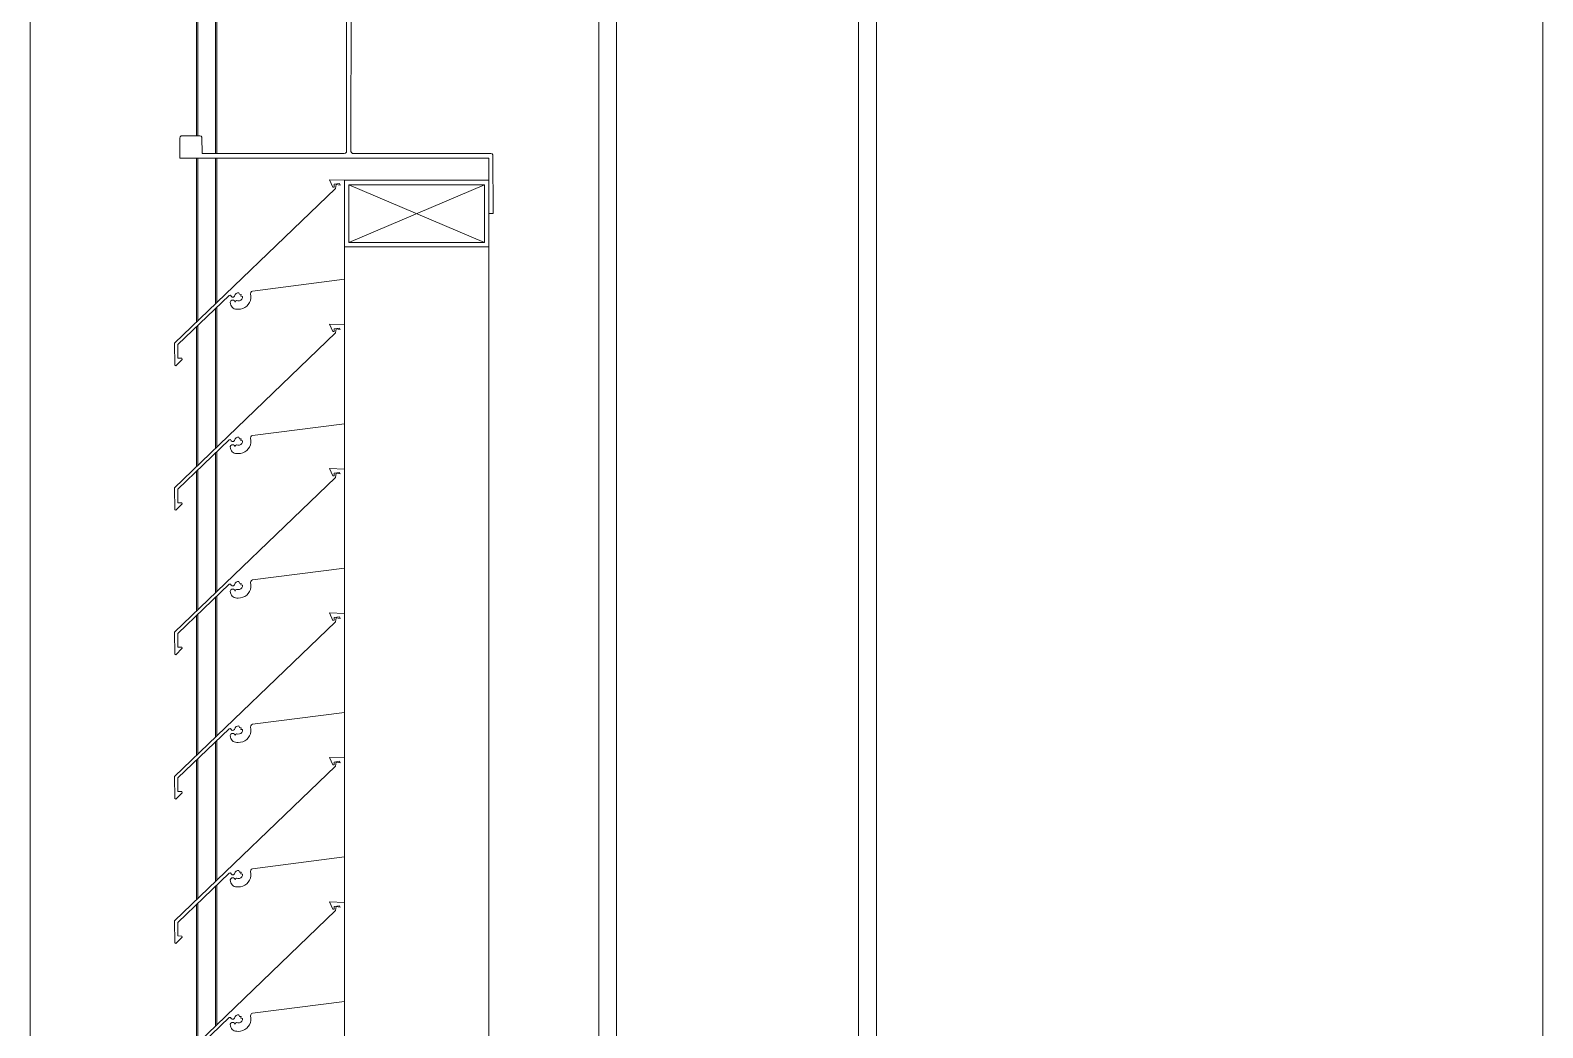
# Model space of a CAD drawing. Header units: millimetres. Extents: x -220592 to 404889, y -217665 to 38245.
# Drawn here: x 7563.93 to 7570.74, y -48015.97 to -48011.48 of the extents above; entities that cross this region are included whole.
import ezdxf

# ---------------------------------------------------------------- set-up
doc = ezdxf.new("R2010")
doc.units = ezdxf.units.MM
doc.linetypes.add('XKITLINE00', pattern=[0])
doc.layers.add('000 - 0_HIDE_OBJ_FRAMING_DEF_SUB_1', color=7, linetype='Continuous')
doc.layers.add('Part', color=7, linetype='Continuous', lineweight=0)

# ---------------------------------------------------------------- blocks, each defined once
blk = doc.blocks.new('*A13471')
at = {"layer": '000 - 0_HIDE_OBJ_FRAMING_DEF_SUB_1', "color": 7, "linetype": 'XKITLINE00', "lineweight": 0}
blk.add_line((-166.903352, 184.690792), (-166.903352, 212.690805), dxfattribs=at)
blk = doc.blocks.new('*A13473')
at = {"layer": '000 - 0_HIDE_OBJ_FRAMING_DEF_SUB_1', "color": 7, "linetype": 'XKITLINE00', "lineweight": 0}
blk.add_line((-166.903355, 184.690792), (-166.903352, 212.690805), dxfattribs=at)
blk = doc.blocks.new('*A13474')
at = {"layer": '000 - 0_HIDE_OBJ_FRAMING_DEF_SUB_1', "color": 7, "linetype": 'XKITLINE00', "lineweight": 0}
for p, q in [((-171.153485, 212.440805), (-171.153485, 184.940805)), ((-171.073485, 184.940805), (-171.073485, 212.440805)), ((-169.983485, 184.940805), (-169.983485, 212.440805)), ((-169.903485, 188.690805), (-169.903485, 208.690805))]:
    blk.add_line(p, q, dxfattribs=at)
blk = doc.blocks.new('*A13475')
at = {"layer": 'Part', "color": 7, "linetype": 'XKITLINE00', "lineweight": 0}
for p, q in [((-171.648937, 199.40603), (-171.648981, 199.15603)), ((-171.628937, 199.406027), (-171.648937, 199.40603)), ((-171.628982, 199.146027), (-171.628937, 199.406027)), ((-171.648981, 199.15603), (-173.03898, 199.156273)), ((-173.03898, 199.156273), (-173.038236, 199.062446)), ((-172.938996, 199.066255), (-172.938984, 199.136255)), ((-172.938984, 199.136255), (-172.295157, 199.135382)), ((-172.295157, 199.135382), (-172.29067, 199.131698)), ((-172.29067, 199.131698), (-172.288986, 199.126142)), ((-172.288986, 199.126142), (-172.289912, 198.182315)), ((-172.26915, 198.186138), (-172.268986, 199.126138)), ((-172.268986, 199.126138), (-172.268224, 199.129965)), ((-172.268224, 199.129965), (-172.26454, 199.134452)), ((-172.26454, 199.134452), (-172.258984, 199.136137)), ((-172.258984, 199.136137), (-171.635157, 199.136789)), ((-171.635157, 199.136789), (-171.630669, 199.140471)), ((-171.630669, 199.140471), (-171.628982, 199.146027)), ((-173.038236, 199.062446), (-173.034553, 199.057957)), ((-173.034553, 199.057957), (-173.028998, 199.056271)), ((-173.028998, 199.056271), (-172.945171, 199.057018)), ((-172.945171, 199.057018), (-172.940682, 199.0607)), ((-172.940682, 199.0607), (-172.938996, 199.066255)), ((-173.039139, 198.246273), (-173.039155, 198.156273)), ((-173.037453, 198.251828), (-173.039139, 198.246273)), ((-173.032965, 198.25551), (-173.037453, 198.251828)), ((-172.949138, 198.256257), (-173.032965, 198.25551)), ((-172.943582, 198.254571), (-172.949138, 198.256257)), ((-172.9399, 198.250082), (-172.943582, 198.254571)), ((-172.939152, 198.176255), (-172.9399, 198.250082)), ((-172.299152, 198.176144), (-172.939152, 198.176255)), ((-172.293596, 198.177828), (-172.299152, 198.176144)), ((-172.289912, 198.182315), (-172.293596, 198.177828)), ((-172.267465, 198.180582), (-172.26915, 198.186138)), ((-172.262978, 198.176899), (-172.267465, 198.180582)), ((-171.639152, 198.176028), (-172.262978, 198.176899)), ((-171.633596, 198.174342), (-171.639152, 198.176028)), ((-171.629914, 198.169854), (-171.633596, 198.174342)), ((-171.629199, 197.906027), (-171.629914, 198.169854)), ((-173.039155, 198.156273), (-171.649155, 198.15603)), ((-171.649155, 198.15603), (-171.649199, 197.90603)), ((-171.649199, 197.90603), (-171.629199, 197.906027))]:
    blk.add_line(p, q, dxfattribs=at)
blk = doc.blocks.new('*A13476')
at = {"layer": '000 - 0_HIDE_OBJ_FRAMING_DEF_SUB_1', "color": 7, "linetype": 'XKITLINE00', "lineweight": 0}
for p, q in [((-173.713199, 192.288511), (-173.713199, 205.088511)), ((-172.87913, 198.176245), (-172.87913, 199.136174)), ((-172.873025, 198.176244), (-172.873025, 199.136166)), ((-172.964598, 198.256119), (-172.964598, 199.056845)), ((-172.958493, 198.256174), (-172.958493, 199.056899)), ((-172.964598, 197.417389), (-172.964598, 198.15626)), ((-172.958493, 197.42325), (-172.958493, 198.156259)), ((-172.87913, 197.499453), (-172.87913, 198.156245)), ((-172.873025, 197.505315), (-172.873025, 198.156244)), ((-172.87913, 196.849453), (-172.87913, 197.478347)), ((-172.873025, 196.855315), (-172.873025, 197.484198)), ((-172.964598, 196.767389), (-172.964598, 197.396435)), ((-172.958493, 196.77325), (-172.958493, 197.402286)), ((-172.87913, 196.199453), (-172.87913, 196.828347)), ((-172.873025, 196.205315), (-172.873025, 196.834198)), ((-172.964598, 196.117389), (-172.964598, 196.746435)), ((-172.958493, 196.12325), (-172.958493, 196.752286)), ((-172.87913, 195.549453), (-172.87913, 196.178347)), ((-172.873025, 195.555315), (-172.873025, 196.184198)), ((-172.964598, 195.467389), (-172.964598, 196.096435)), ((-172.958493, 195.47325), (-172.958493, 196.102286)), ((-172.87913, 194.899453), (-172.87913, 195.528347)), ((-172.873025, 194.905315), (-172.873025, 195.534198)), ((-172.964598, 194.817389), (-172.964598, 195.446435)), ((-172.958493, 194.82325), (-172.958493, 195.452286)), ((-172.87913, 194.249453), (-172.87913, 194.878347)), ((-172.873025, 194.255315), (-172.873025, 194.884198)), ((-172.964598, 194.167389), (-172.964598, 194.796435)), ((-172.958493, 194.17325), (-172.958493, 194.802286))]:
    blk.add_line(p, q, dxfattribs=at)
blk = doc.blocks.new('*A14008')
at = {"layer": 'Part', "color": 7, "linetype": 'XKITLINE00', "lineweight": 0}
for p, q in [((-172.338255, 194.768789), (-173.063377, 194.072543)), ((-172.298462, 194.806123), (-172.366148, 194.808745)), ((-172.366148, 194.808745), (-172.350613, 194.775258)), ((-172.350613, 194.775258), (-172.34549, 194.77567)), ((-172.34549, 194.77567), (-172.345361, 194.787861)), ((-172.345361, 194.787861), (-172.320378, 194.791001)), ((-172.335358, 194.787332), (-172.338255, 194.768789)), ((-172.335358, 194.787332), (-172.318342, 194.784428)), ((-172.320378, 194.791001), (-172.318342, 194.784428)), ((-172.298455, 194.360453), (-172.298462, 194.806123)), ((-172.712461, 194.307423), (-172.298455, 194.360453)), ((-173.048341, 194.066176), (-172.817326, 194.287579)), ((-172.817326, 194.287579), (-172.812166, 194.288671)), ((-172.812166, 194.288671), (-172.808512, 194.284044)), ((-172.793971, 194.284553), (-172.790857, 194.292126)), ((-172.790857, 194.292126), (-172.78619, 194.296913)), ((-172.78619, 194.296913), (-172.780114, 194.299703)), ((-172.780114, 194.299703), (-172.773442, 194.300125)), ((-172.773442, 194.300125), (-172.77112, 194.292735)), ((-172.77112, 194.292735), (-172.763955, 194.291791)), ((-172.763955, 194.291791), (-172.765124, 194.284731)), ((-172.720912, 194.295159), (-172.720672, 194.300681)), ((-172.719426, 194.285025), (-172.720912, 194.295159)), ((-172.720672, 194.300681), (-172.717536, 194.305233)), ((-172.719801, 194.274789), (-172.719426, 194.285025)), ((-172.717536, 194.305233), (-172.712461, 194.307423)), ((-172.810019, 194.262761), (-172.812659, 194.257287)), ((-172.812659, 194.257287), (-172.812163, 194.249517)), ((-172.812163, 194.249517), (-172.810428, 194.244021)), ((-172.810428, 194.244021), (-172.807674, 194.238958)), ((-172.804875, 194.265998), (-172.810019, 194.262761)), ((-172.808512, 194.284044), (-172.804048, 194.28019)), ((-172.807674, 194.238958), (-172.804002, 194.234515)), ((-172.798797, 194.26601), (-172.804875, 194.265998)), ((-172.804048, 194.28019), (-172.798154, 194.280396)), ((-172.804002, 194.234515), (-172.799549, 194.230857)), ((-172.799549, 194.230857), (-172.794479, 194.228117)), ((-172.793641, 194.262792), (-172.798797, 194.26601)), ((-172.798154, 194.280396), (-172.793971, 194.284553)), ((-172.794479, 194.228117), (-172.788978, 194.226398)), ((-172.790699, 194.25732), (-172.793641, 194.262792)), ((-172.788669, 194.262301), (-172.790699, 194.25732)), ((-172.788978, 194.226398), (-172.78325, 194.225762)), ((-172.783858, 194.264708), (-172.788669, 194.262301)), ((-172.77794, 194.263803), (-172.783858, 194.264708)), ((-172.78325, 194.225762), (-172.776451, 194.225664)), ((-172.77144, 194.264147), (-172.77794, 194.263803)), ((-172.776451, 194.225664), (-172.766238, 194.226449)), ((-172.765472, 194.266745), (-172.77144, 194.264147)), ((-172.766238, 194.226449), (-172.756337, 194.229072)), ((-172.76079, 194.271267), (-172.765472, 194.266745)), ((-172.765124, 194.284731), (-172.757418, 194.283625)), ((-172.757988, 194.277141), (-172.76079, 194.271267)), ((-172.757418, 194.283625), (-172.757988, 194.277141)), ((-172.756337, 194.229072), (-172.747074, 194.233445)), ((-172.747074, 194.233445), (-172.738758, 194.239423)), ((-172.738758, 194.239423), (-172.731662, 194.24681)), ((-172.731662, 194.24681), (-172.726022, 194.25536)), ((-172.726022, 194.25536), (-172.722024, 194.26479)), ((-172.722024, 194.26479), (-172.719801, 194.274789)), ((-173.063377, 194.072543), (-173.062824, 193.973392)), ((-173.047999, 194.00483), (-173.048341, 194.066176)), ((-173.062824, 193.973392), (-173.058143, 193.970923)), ((-173.058143, 193.970923), (-173.029494, 193.999812)), ((-173.030579, 194.004733), (-173.047999, 194.00483)), ((-173.029494, 193.999812), (-173.030579, 194.004733))]:
    blk.add_line(p, q, dxfattribs=at)
blk = doc.blocks.new('*A14009')
at = {"layer": 'Part', "color": 7, "linetype": 'XKITLINE00', "lineweight": 0}
for p, q in [((-172.298462, 195.456123), (-172.366148, 195.458745)), ((-172.366148, 195.458745), (-172.350613, 195.425258)), ((-172.298455, 195.010453), (-172.298462, 195.456123)), ((-172.338255, 195.418789), (-173.063377, 194.722543)), ((-172.350613, 195.425258), (-172.34549, 195.42567)), ((-172.34549, 195.42567), (-172.345361, 195.437861)), ((-172.345361, 195.437861), (-172.320378, 195.441001)), ((-172.335358, 195.437332), (-172.338255, 195.418789)), ((-172.335358, 195.437332), (-172.318342, 195.434428)), ((-172.320378, 195.441001), (-172.318342, 195.434428)), ((-172.712461, 194.957423), (-172.298455, 195.010453)), ((-173.048341, 194.716176), (-172.817326, 194.937579)), ((-172.817326, 194.937579), (-172.812166, 194.938671)), ((-172.810019, 194.912761), (-172.812659, 194.907287)), ((-172.812659, 194.907287), (-172.812163, 194.899517)), ((-172.812166, 194.938671), (-172.808512, 194.934044)), ((-172.812163, 194.899517), (-172.810428, 194.894021)), ((-172.804875, 194.915998), (-172.810019, 194.912761)), ((-172.808512, 194.934044), (-172.804048, 194.93019)), ((-172.798797, 194.91601), (-172.804875, 194.915998)), ((-172.804048, 194.93019), (-172.798154, 194.930396)), ((-172.793641, 194.912792), (-172.798797, 194.91601)), ((-172.798154, 194.930396), (-172.793971, 194.934553)), ((-172.793971, 194.934553), (-172.790857, 194.942126)), ((-172.790699, 194.90732), (-172.793641, 194.912792)), ((-172.790857, 194.942126), (-172.78619, 194.946913)), ((-172.788669, 194.912301), (-172.790699, 194.90732)), ((-172.783858, 194.914708), (-172.788669, 194.912301)), ((-172.78619, 194.946913), (-172.780114, 194.949703)), ((-172.77794, 194.913803), (-172.783858, 194.914708)), ((-172.780114, 194.949703), (-172.773442, 194.950125)), ((-172.77144, 194.914147), (-172.77794, 194.913803)), ((-172.773442, 194.950125), (-172.77112, 194.942735)), ((-172.765472, 194.916745), (-172.77144, 194.914147)), ((-172.77112, 194.942735), (-172.763955, 194.941791)), ((-172.76079, 194.921267), (-172.765472, 194.916745)), ((-172.763955, 194.941791), (-172.765124, 194.934731)), ((-172.765124, 194.934731), (-172.757418, 194.933625)), ((-172.757988, 194.927141), (-172.76079, 194.921267)), ((-172.757418, 194.933625), (-172.757988, 194.927141)), ((-172.731662, 194.89681), (-172.726022, 194.90536)), ((-172.726022, 194.90536), (-172.722024, 194.91479)), ((-172.722024, 194.91479), (-172.719801, 194.924789)), ((-172.720912, 194.945159), (-172.720672, 194.950681)), ((-172.719426, 194.935025), (-172.720912, 194.945159)), ((-172.720672, 194.950681), (-172.717536, 194.955233)), ((-172.719801, 194.924789), (-172.719426, 194.935025)), ((-172.717536, 194.955233), (-172.712461, 194.957423)), ((-172.810428, 194.894021), (-172.807674, 194.888958)), ((-172.807674, 194.888958), (-172.804002, 194.884515)), ((-172.804002, 194.884515), (-172.799549, 194.880857)), ((-172.799549, 194.880857), (-172.794479, 194.878117)), ((-172.794479, 194.878117), (-172.788978, 194.876398)), ((-172.788978, 194.876398), (-172.78325, 194.875762)), ((-172.78325, 194.875762), (-172.776451, 194.875664)), ((-172.776451, 194.875664), (-172.766238, 194.876449)), ((-172.766238, 194.876449), (-172.756337, 194.879072)), ((-172.756337, 194.879072), (-172.747074, 194.883445)), ((-172.747074, 194.883445), (-172.738758, 194.889423)), ((-172.738758, 194.889423), (-172.731662, 194.89681)), ((-173.063377, 194.722543), (-173.062824, 194.623392)), ((-173.047999, 194.65483), (-173.048341, 194.716176)), ((-173.058143, 194.620923), (-173.029494, 194.649812)), ((-173.030579, 194.654733), (-173.047999, 194.65483)), ((-173.029494, 194.649812), (-173.030579, 194.654733)), ((-173.062824, 194.623392), (-173.058143, 194.620923))]:
    blk.add_line(p, q, dxfattribs=at)
blk = doc.blocks.new('*A14010')
at = {"layer": 'Part', "color": 7, "linetype": 'XKITLINE00', "lineweight": 0}
for p, q in [((-172.338255, 196.068789), (-173.063377, 195.372543)), ((-172.298462, 196.106123), (-172.366148, 196.108745)), ((-172.366148, 196.108745), (-172.350613, 196.075258)), ((-172.350613, 196.075258), (-172.34549, 196.07567)), ((-172.34549, 196.07567), (-172.345361, 196.087861)), ((-172.345361, 196.087861), (-172.320378, 196.091001)), ((-172.335358, 196.087332), (-172.338255, 196.068789)), ((-172.335358, 196.087332), (-172.318342, 196.084428)), ((-172.320378, 196.091001), (-172.318342, 196.084428)), ((-172.298455, 195.660453), (-172.298462, 196.106123)), ((-172.712461, 195.607423), (-172.298455, 195.660453)), ((-173.048341, 195.366176), (-172.817326, 195.587579)), ((-172.817326, 195.587579), (-172.812166, 195.588671)), ((-172.812166, 195.588671), (-172.808512, 195.584044)), ((-172.808512, 195.584044), (-172.804048, 195.58019)), ((-172.804048, 195.58019), (-172.798154, 195.580396)), ((-172.798154, 195.580396), (-172.793971, 195.584553)), ((-172.793971, 195.584553), (-172.790857, 195.592126)), ((-172.790857, 195.592126), (-172.78619, 195.596913)), ((-172.78619, 195.596913), (-172.780114, 195.599703)), ((-172.780114, 195.599703), (-172.773442, 195.600125)), ((-172.773442, 195.600125), (-172.77112, 195.592735)), ((-172.77112, 195.592735), (-172.763955, 195.591791)), ((-172.763955, 195.591791), (-172.765124, 195.584731)), ((-172.765124, 195.584731), (-172.757418, 195.583625)), ((-172.757418, 195.583625), (-172.757988, 195.577141)), ((-172.720912, 195.595159), (-172.720672, 195.600681)), ((-172.719426, 195.585025), (-172.720912, 195.595159)), ((-172.720672, 195.600681), (-172.717536, 195.605233)), ((-172.719801, 195.574789), (-172.719426, 195.585025)), ((-172.717536, 195.605233), (-172.712461, 195.607423)), ((-172.810019, 195.562761), (-172.812659, 195.557287)), ((-172.812659, 195.557287), (-172.812163, 195.549517)), ((-172.812163, 195.549517), (-172.810428, 195.544021)), ((-172.810428, 195.544021), (-172.807674, 195.538958)), ((-172.804875, 195.565998), (-172.810019, 195.562761)), ((-172.807674, 195.538958), (-172.804002, 195.534515)), ((-172.798797, 195.56601), (-172.804875, 195.565998)), ((-172.804002, 195.534515), (-172.799549, 195.530857)), ((-172.799549, 195.530857), (-172.794479, 195.528117)), ((-172.793641, 195.562792), (-172.798797, 195.56601)), ((-172.794479, 195.528117), (-172.788978, 195.526398)), ((-172.790699, 195.55732), (-172.793641, 195.562792)), ((-172.788669, 195.562301), (-172.790699, 195.55732)), ((-172.788978, 195.526398), (-172.78325, 195.525762)), ((-172.783858, 195.564708), (-172.788669, 195.562301)), ((-172.77794, 195.563803), (-172.783858, 195.564708)), ((-172.78325, 195.525762), (-172.776451, 195.525664)), ((-172.77144, 195.564147), (-172.77794, 195.563803)), ((-172.776451, 195.525664), (-172.766238, 195.526449)), ((-172.765472, 195.566745), (-172.77144, 195.564147)), ((-172.766238, 195.526449), (-172.756337, 195.529072)), ((-172.76079, 195.571267), (-172.765472, 195.566745)), ((-172.757988, 195.577141), (-172.76079, 195.571267)), ((-172.756337, 195.529072), (-172.747074, 195.533445)), ((-172.747074, 195.533445), (-172.738758, 195.539423)), ((-172.738758, 195.539423), (-172.731662, 195.54681)), ((-172.731662, 195.54681), (-172.726022, 195.55536)), ((-172.726022, 195.55536), (-172.722024, 195.56479)), ((-172.722024, 195.56479), (-172.719801, 195.574789)), ((-173.063377, 195.372543), (-173.062824, 195.273392)), ((-173.047999, 195.30483), (-173.048341, 195.366176)), ((-173.062824, 195.273392), (-173.058143, 195.270923)), ((-173.058143, 195.270923), (-173.029494, 195.299812)), ((-173.030579, 195.304733), (-173.047999, 195.30483)), ((-173.029494, 195.299812), (-173.030579, 195.304733))]:
    blk.add_line(p, q, dxfattribs=at)
blk = doc.blocks.new('*A14029')
at = {"layer": 'Part', "color": 7, "linetype": 'XKITLINE00', "lineweight": 0}
for p, q in [((-171.648652, 184.556249), (-171.648652, 197.756135)), ((-172.298652, 197.406131), (-172.298652, 197.610427)), ((-172.298652, 196.756131), (-172.298652, 196.960427)), ((-172.298652, 196.106131), (-172.298652, 196.310427)), ((-172.298652, 195.456131), (-172.298652, 195.660427)), ((-172.298652, 194.806131), (-172.298652, 195.010427)), ((-172.298652, 194.156131), (-172.298652, 194.360427))]:
    blk.add_line(p, q, dxfattribs=at)
blk = doc.blocks.new('*A14051')
at = {"layer": 'Part', "color": 7, "linetype": 'XKITLINE00', "lineweight": 0}
for p, q in [((-172.298462, 196.756123), (-172.366148, 196.758745)), ((-172.366148, 196.758745), (-172.350613, 196.725258)), ((-172.34549, 196.72567), (-172.345361, 196.737861)), ((-172.345361, 196.737861), (-172.320378, 196.741001)), ((-172.335358, 196.737332), (-172.338255, 196.718789)), ((-172.335358, 196.737332), (-172.318342, 196.734428)), ((-172.320378, 196.741001), (-172.318342, 196.734428)), ((-172.298455, 196.310453), (-172.298462, 196.756123)), ((-172.338255, 196.718789), (-173.063377, 196.022543)), ((-172.350613, 196.725258), (-172.34549, 196.72567)), ((-172.712461, 196.257423), (-172.298455, 196.310453)), ((-173.048341, 196.016176), (-172.817326, 196.237579)), ((-172.817326, 196.237579), (-172.812166, 196.238671)), ((-172.810019, 196.212761), (-172.812659, 196.207287)), ((-172.812659, 196.207287), (-172.812163, 196.199517)), ((-172.812166, 196.238671), (-172.808512, 196.234044)), ((-172.812163, 196.199517), (-172.810428, 196.194021)), ((-172.810428, 196.194021), (-172.807674, 196.188958)), ((-172.804875, 196.215998), (-172.810019, 196.212761)), ((-172.808512, 196.234044), (-172.804048, 196.23019)), ((-172.798797, 196.21601), (-172.804875, 196.215998)), ((-172.804048, 196.23019), (-172.798154, 196.230396)), ((-172.793641, 196.212792), (-172.798797, 196.21601)), ((-172.798154, 196.230396), (-172.793971, 196.234553)), ((-172.793971, 196.234553), (-172.790857, 196.242126)), ((-172.790699, 196.20732), (-172.793641, 196.212792)), ((-172.790857, 196.242126), (-172.78619, 196.246913)), ((-172.788669, 196.212301), (-172.790699, 196.20732)), ((-172.783858, 196.214708), (-172.788669, 196.212301)), ((-172.78619, 196.246913), (-172.780114, 196.249703)), ((-172.77794, 196.213803), (-172.783858, 196.214708)), ((-172.780114, 196.249703), (-172.773442, 196.250125)), ((-172.77144, 196.214147), (-172.77794, 196.213803)), ((-172.773442, 196.250125), (-172.77112, 196.242735)), ((-172.765472, 196.216745), (-172.77144, 196.214147)), ((-172.77112, 196.242735), (-172.763955, 196.241791)), ((-172.76079, 196.221267), (-172.765472, 196.216745)), ((-172.763955, 196.241791), (-172.765124, 196.234731)), ((-172.765124, 196.234731), (-172.757418, 196.233625)), ((-172.757988, 196.227141), (-172.76079, 196.221267)), ((-172.757418, 196.233625), (-172.757988, 196.227141)), ((-172.738758, 196.189423), (-172.731662, 196.19681)), ((-172.731662, 196.19681), (-172.726022, 196.20536)), ((-172.726022, 196.20536), (-172.722024, 196.21479)), ((-172.722024, 196.21479), (-172.719801, 196.224789)), ((-172.720912, 196.245159), (-172.720672, 196.250681)), ((-172.719426, 196.235025), (-172.720912, 196.245159)), ((-172.720672, 196.250681), (-172.717536, 196.255233)), ((-172.719801, 196.224789), (-172.719426, 196.235025)), ((-172.717536, 196.255233), (-172.712461, 196.257423)), ((-172.807674, 196.188958), (-172.804002, 196.184515)), ((-172.804002, 196.184515), (-172.799549, 196.180857)), ((-172.799549, 196.180857), (-172.794479, 196.178117)), ((-172.794479, 196.178117), (-172.788978, 196.176398)), ((-172.788978, 196.176398), (-172.78325, 196.175762)), ((-172.78325, 196.175762), (-172.776451, 196.175664)), ((-172.776451, 196.175664), (-172.766238, 196.176449)), ((-172.766238, 196.176449), (-172.756337, 196.179072)), ((-172.756337, 196.179072), (-172.747074, 196.183445)), ((-172.747074, 196.183445), (-172.738758, 196.189423)), ((-173.063377, 196.022543), (-173.062824, 195.923392)), ((-173.047999, 195.95483), (-173.048341, 196.016176)), ((-173.062824, 195.923392), (-173.058143, 195.920923)), ((-173.058143, 195.920923), (-173.029494, 195.949812)), ((-173.030579, 195.954733), (-173.047999, 195.95483)), ((-173.029494, 195.949812), (-173.030579, 195.954733))]:
    blk.add_line(p, q, dxfattribs=at)
blk = doc.blocks.new('*A14052')
at = {"layer": 'Part', "color": 7, "linetype": 'XKITLINE00', "lineweight": 0}
for p, q in [((-172.338255, 197.368789), (-173.063377, 196.672543)), ((-172.298462, 197.406123), (-172.366148, 197.408745)), ((-172.366148, 197.408745), (-172.350613, 197.375258)), ((-172.350613, 197.375258), (-172.34549, 197.37567)), ((-172.34549, 197.37567), (-172.345361, 197.387861)), ((-172.345361, 197.387861), (-172.320378, 197.391001)), ((-172.335358, 197.387332), (-172.338255, 197.368789)), ((-172.335358, 197.387332), (-172.318342, 197.384428)), ((-172.320378, 197.391001), (-172.318342, 197.384428)), ((-172.298455, 196.960453), (-172.298462, 197.406123)), ((-172.712461, 196.907423), (-172.298455, 196.960453)), ((-173.048341, 196.666176), (-172.817326, 196.887579)), ((-172.817326, 196.887579), (-172.812166, 196.888671)), ((-172.812166, 196.888671), (-172.808512, 196.884044)), ((-172.808512, 196.884044), (-172.804048, 196.88019)), ((-172.804048, 196.88019), (-172.798154, 196.880396)), ((-172.798154, 196.880396), (-172.793971, 196.884553)), ((-172.793971, 196.884553), (-172.790857, 196.892126)), ((-172.790857, 196.892126), (-172.78619, 196.896913)), ((-172.78619, 196.896913), (-172.780114, 196.899703)), ((-172.780114, 196.899703), (-172.773442, 196.900125)), ((-172.773442, 196.900125), (-172.77112, 196.892735)), ((-172.77112, 196.892735), (-172.763955, 196.891791)), ((-172.763955, 196.891791), (-172.765124, 196.884731)), ((-172.765124, 196.884731), (-172.757418, 196.883625)), ((-172.757988, 196.877141), (-172.76079, 196.871267)), ((-172.757418, 196.883625), (-172.757988, 196.877141)), ((-172.722024, 196.86479), (-172.719801, 196.874789)), ((-172.720912, 196.895159), (-172.720672, 196.900681)), ((-172.719426, 196.885025), (-172.720912, 196.895159)), ((-172.720672, 196.900681), (-172.717536, 196.905233)), ((-172.719801, 196.874789), (-172.719426, 196.885025)), ((-172.717536, 196.905233), (-172.712461, 196.907423)), ((-172.810019, 196.862761), (-172.812659, 196.857287)), ((-172.812659, 196.857287), (-172.812163, 196.849517)), ((-172.812163, 196.849517), (-172.810428, 196.844021)), ((-172.810428, 196.844021), (-172.807674, 196.838958)), ((-172.804875, 196.865998), (-172.810019, 196.862761)), ((-172.807674, 196.838958), (-172.804002, 196.834515)), ((-172.798797, 196.86601), (-172.804875, 196.865998)), ((-172.804002, 196.834515), (-172.799549, 196.830857)), ((-172.799549, 196.830857), (-172.794479, 196.828117)), ((-172.793641, 196.862792), (-172.798797, 196.86601)), ((-172.794479, 196.828117), (-172.788978, 196.826398)), ((-172.790699, 196.85732), (-172.793641, 196.862792)), ((-172.788669, 196.862301), (-172.790699, 196.85732)), ((-172.788978, 196.826398), (-172.78325, 196.825762)), ((-172.783858, 196.864708), (-172.788669, 196.862301)), ((-172.77794, 196.863803), (-172.783858, 196.864708)), ((-172.78325, 196.825762), (-172.776451, 196.825664)), ((-172.77144, 196.864147), (-172.77794, 196.863803)), ((-172.776451, 196.825664), (-172.766238, 196.826449)), ((-172.765472, 196.866745), (-172.77144, 196.864147)), ((-172.766238, 196.826449), (-172.756337, 196.829072)), ((-172.76079, 196.871267), (-172.765472, 196.866745)), ((-172.756337, 196.829072), (-172.747074, 196.833445)), ((-172.747074, 196.833445), (-172.738758, 196.839423)), ((-172.738758, 196.839423), (-172.731662, 196.84681)), ((-172.731662, 196.84681), (-172.726022, 196.85536)), ((-172.726022, 196.85536), (-172.722024, 196.86479)), ((-173.063377, 196.672543), (-173.062824, 196.573392)), ((-173.047999, 196.60483), (-173.048341, 196.666176)), ((-173.030579, 196.604733), (-173.047999, 196.60483)), ((-173.029494, 196.599812), (-173.030579, 196.604733)), ((-173.062824, 196.573392), (-173.058143, 196.570923)), ((-173.058143, 196.570923), (-173.029494, 196.599812))]:
    blk.add_line(p, q, dxfattribs=at)
blk = doc.blocks.new('*A14053')
at = {"layer": 'Part', "color": 7, "linetype": 'XKITLINE00', "lineweight": 0}
for p, q in [((-172.298652, 197.756135), (-172.298652, 198.056135)), ((-171.648652, 198.056135), (-172.298652, 198.056135)), ((-172.278652, 197.776135), (-171.668652, 198.036135)), ((-172.278652, 198.036135), (-171.668652, 197.776135)), ((-172.278652, 197.776135), (-172.278652, 198.036135)), ((-172.278652, 198.036135), (-171.668652, 198.036135)), ((-171.668652, 198.036135), (-171.668652, 197.776135)), ((-171.648652, 197.756135), (-171.648652, 198.056135)), ((-171.668652, 197.776135), (-172.278652, 197.776135)), ((-172.298652, 197.756135), (-171.648652, 197.756135))]:
    blk.add_line(p, q, dxfattribs=at)
blk = doc.blocks.new('*A14054')
at = {"layer": 'Part', "color": 7, "linetype": 'XKITLINE00', "lineweight": 0}
for p, q in [((-172.298462, 198.056123), (-172.366148, 198.058745)), ((-172.366148, 198.058745), (-172.350613, 198.025258)), ((-172.34549, 198.02567), (-172.345361, 198.037861)), ((-172.345361, 198.037861), (-172.320378, 198.041001)), ((-172.335358, 198.037332), (-172.338255, 198.018789)), ((-172.335358, 198.037332), (-172.318342, 198.034428)), ((-172.320378, 198.041001), (-172.318342, 198.034428)), ((-172.298455, 197.610453), (-172.298462, 198.056123)), ((-172.338255, 198.018789), (-173.063377, 197.322543)), ((-172.350613, 198.025258), (-172.34549, 198.02567)), ((-172.720672, 197.550681), (-172.717536, 197.555233)), ((-172.717536, 197.555233), (-172.712461, 197.557423)), ((-172.712461, 197.557423), (-172.298455, 197.610453)), ((-173.048341, 197.316176), (-172.817326, 197.537579)), ((-172.817326, 197.537579), (-172.812166, 197.538671)), ((-172.810019, 197.512761), (-172.812659, 197.507287)), ((-172.812659, 197.507287), (-172.812163, 197.499517)), ((-172.812166, 197.538671), (-172.808512, 197.534044)), ((-172.812163, 197.499517), (-172.810428, 197.494021)), ((-172.810428, 197.494021), (-172.807674, 197.488958)), ((-172.804875, 197.515998), (-172.810019, 197.512761)), ((-172.808512, 197.534044), (-172.804048, 197.53019)), ((-172.807674, 197.488958), (-172.804002, 197.484515)), ((-172.798797, 197.51601), (-172.804875, 197.515998)), ((-172.804048, 197.53019), (-172.798154, 197.530396)), ((-172.793641, 197.512792), (-172.798797, 197.51601)), ((-172.798154, 197.530396), (-172.793971, 197.534553)), ((-172.793971, 197.534553), (-172.790857, 197.542126)), ((-172.790699, 197.50732), (-172.793641, 197.512792)), ((-172.790857, 197.542126), (-172.78619, 197.546913)), ((-172.788669, 197.512301), (-172.790699, 197.50732)), ((-172.783858, 197.514708), (-172.788669, 197.512301)), ((-172.78619, 197.546913), (-172.780114, 197.549703)), ((-172.77794, 197.513803), (-172.783858, 197.514708)), ((-172.780114, 197.549703), (-172.773442, 197.550125)), ((-172.77144, 197.514147), (-172.77794, 197.513803)), ((-172.773442, 197.550125), (-172.77112, 197.542735)), ((-172.765472, 197.516745), (-172.77144, 197.514147)), ((-172.77112, 197.542735), (-172.763955, 197.541791)), ((-172.76079, 197.521267), (-172.765472, 197.516745)), ((-172.763955, 197.541791), (-172.765124, 197.534731)), ((-172.765124, 197.534731), (-172.757418, 197.533625)), ((-172.757988, 197.527141), (-172.76079, 197.521267)), ((-172.757418, 197.533625), (-172.757988, 197.527141)), ((-172.747074, 197.483445), (-172.738758, 197.489423)), ((-172.738758, 197.489423), (-172.731662, 197.49681)), ((-172.731662, 197.49681), (-172.726022, 197.50536)), ((-172.726022, 197.50536), (-172.722024, 197.51479)), ((-172.722024, 197.51479), (-172.719801, 197.524789)), ((-172.720912, 197.545159), (-172.720672, 197.550681)), ((-172.719426, 197.535025), (-172.720912, 197.545159)), ((-172.719801, 197.524789), (-172.719426, 197.535025)), ((-172.804002, 197.484515), (-172.799549, 197.480857)), ((-172.799549, 197.480857), (-172.794479, 197.478117)), ((-172.794479, 197.478117), (-172.788978, 197.476398)), ((-172.788978, 197.476398), (-172.78325, 197.475762)), ((-172.78325, 197.475762), (-172.776451, 197.475664)), ((-172.776451, 197.475664), (-172.766238, 197.476449)), ((-172.766238, 197.476449), (-172.756337, 197.479072)), ((-172.756337, 197.479072), (-172.747074, 197.483445)), ((-173.063377, 197.322543), (-173.062824, 197.223392)), ((-173.047999, 197.25483), (-173.048341, 197.316176)), ((-173.062824, 197.223392), (-173.058143, 197.220923)), ((-173.058143, 197.220923), (-173.029494, 197.249812)), ((-173.030579, 197.254733), (-173.047999, 197.25483)), ((-173.029494, 197.249812), (-173.030579, 197.254733))]:
    blk.add_line(p, q, dxfattribs=at)

msp = doc.modelspace()

# ---------------------------------------------------------------- block references
at = {"color": 7, "lineweight": 0}
for name in ['*A13471', '*A13473', '*A13474', '*A13476', '*A13475', '*A14054', '*A14053', '*A14029', '*A14052', '*A14051', '*A14010', '*A14009', '*A14008']:
    msp.add_blockref(name, (7737.6457, -48210.2152), dxfattribs=at)

doc.saveas('drawing.dxf')
